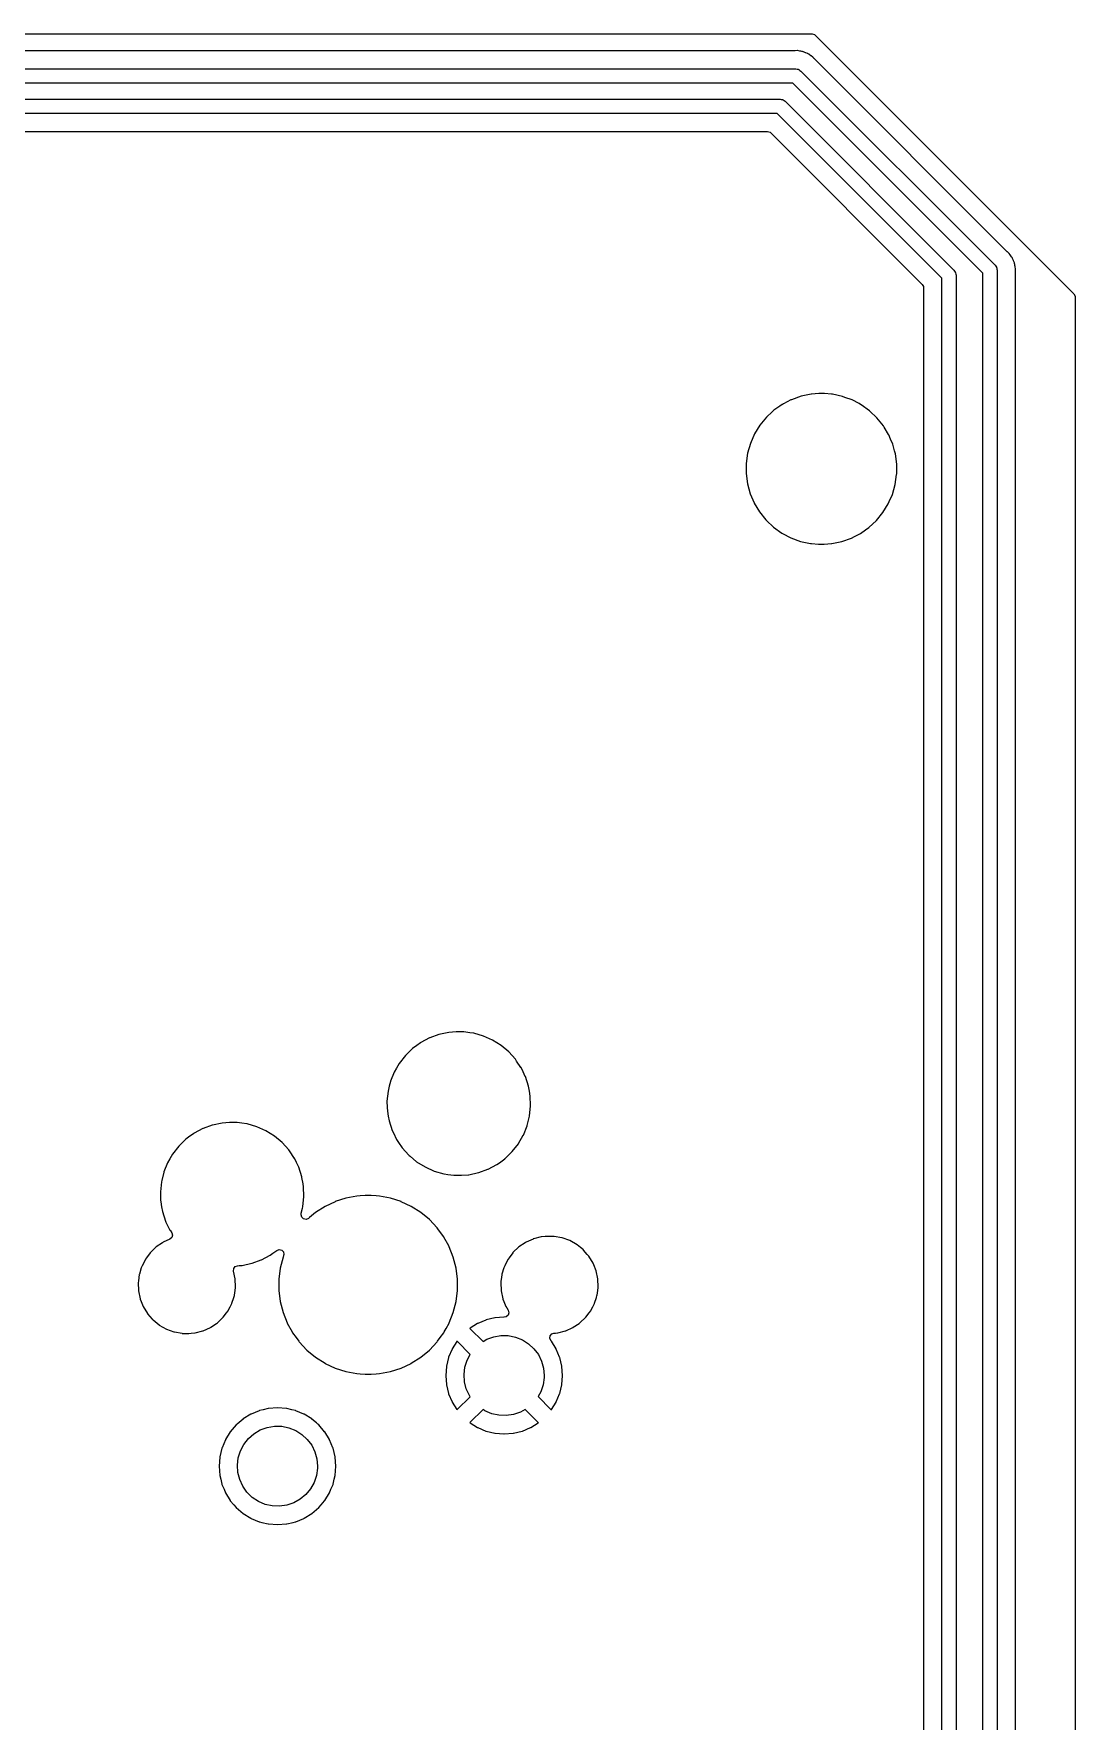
# Model space of a CAD drawing. Extents: x 3.12 to 9.98, y -5.38 to -1.32.
# Drawn here: x 8.831 to 9.98, y -3.281 to -1.42 of the extents above; entities that cross this region are included whole.
import ezdxf

# ---------------------------------------------------------------- set-up
doc = ezdxf.new("R2010")
doc.units = 0
doc.header["$MEASUREMENT"] = 0
doc.layers.add('BLACK', color=7, linetype='CONTINUOUS')

msp = doc.modelspace()

# ---------------------------------------------------------------- linework, layer by layer
at = {"layer": 'BLACK', "linetype": 'CONTINUOUS'}
for p, q in [((6.30264, -1.42002), (9.68965, -1.42002)), ((9.68965, -1.42002), (9.69233, -1.42081)), ((9.69233, -1.42081), (9.69316, -1.42147)), ((9.69316, -1.42147), (9.97853, -1.70684)), ((9.67081, -1.4388), (6.2096, -1.4388)), ((9.6711, -1.43879), (9.67081, -1.4388)), ((9.67325, -1.43867), (9.6711, -1.43879)), ((9.67355, -1.43865), (9.67325, -1.43867)), ((9.67325, -1.43867), (9.67325, -1.43867)), ((9.67602, -1.43911), (9.67355, -1.43865)), ((9.67628, -1.43915), (9.67602, -1.43911)), ((9.67731, -1.43929), (9.67628, -1.43915)), ((9.67847, -1.43944), (9.67731, -1.43929)), ((9.67877, -1.43948), (9.67847, -1.43944)), ((9.67847, -1.43944), (9.67847, -1.43944)), ((9.67905, -1.43959), (9.67877, -1.43948)), ((9.67915, -1.43961), (9.67905, -1.43959)), ((9.67979, -1.4398), (9.67915, -1.43961)), ((9.67989, -1.43983), (9.67979, -1.4398)), ((9.68018, -1.43988), (9.67989, -1.43983)), ((9.68248, -1.44092), (9.68018, -1.43988)), ((9.68272, -1.44102), (9.68248, -1.44092)), ((9.68478, -1.44182), (9.68272, -1.44102)), ((9.68506, -1.44193), (9.68478, -1.44182)), ((9.68478, -1.44182), (9.68478, -1.44182)), ((9.6853, -1.4421), (9.68506, -1.44193)), ((9.6854, -1.44215), (9.6853, -1.4421)), ((9.68598, -1.44248), (9.6854, -1.44215)), ((9.68607, -1.44254), (9.68598, -1.44248)), ((9.68634, -1.44266), (9.68607, -1.44254)), ((9.68657, -1.44285), (9.68634, -1.44266)), ((9.68832, -1.44421), (9.68657, -1.44285)), ((9.68852, -1.44437), (9.68832, -1.44421)), ((9.69058, -1.44581), (9.68852, -1.44437)), ((9.69201, -1.44745), (9.69058, -1.44581)), ((9.69208, -1.44753), (9.69201, -1.44745)), ((9.69231, -1.44778), (9.69208, -1.44753)), ((9.90503, -1.6605), (9.69231, -1.44778)), ((6.04961, -1.45882), (9.6718, -1.45882)), ((9.6718, -1.45882), (9.67308, -1.45912)), ((9.67308, -1.45912), (9.67438, -1.45926)), ((9.67438, -1.45926), (9.67477, -1.45951)), ((9.67477, -1.45951), (9.67521, -1.45961)), ((9.67521, -1.45961), (9.67624, -1.46043)), ((9.67624, -1.46043), (9.67735, -1.46113)), ((9.67735, -1.46113), (9.89157, -1.67535)), ((9.66852, -1.47457), (6.05287, -1.47457)), ((9.87812, -1.68417), (9.66852, -1.47457)), ((6.07536, -1.49213), (9.65431, -1.49213)), ((9.65431, -1.49213), (9.65559, -1.49242)), ((9.65559, -1.49242), (9.65689, -1.49257)), ((9.65689, -1.49257), (9.65728, -1.49281)), ((9.65728, -1.49281), (9.65772, -1.49291)), ((9.65772, -1.49291), (9.65875, -1.49373)), ((9.65875, -1.49373), (9.65986, -1.49443)), ((9.65986, -1.49443), (9.84618, -1.68076)), ((9.65103, -1.50787), (6.07862, -1.50787)), ((9.83273, -1.68958), (9.65103, -1.50787)), ((6.21441, -1.52789), (9.64068, -1.52789)), ((9.64068, -1.52789), (9.64337, -1.52868)), ((9.64337, -1.52868), (9.64419, -1.52935)), ((9.64419, -1.52935), (9.81126, -1.69642)), ((9.90524, -1.66069), (9.90503, -1.6605)), ((9.90707, -1.66232), (9.90524, -1.66069)), ((9.90823, -1.66402), (9.90707, -1.66232)), ((9.90849, -1.6644), (9.90823, -1.66402)), ((9.90865, -1.66461), (9.90849, -1.6644)), ((9.90999, -1.66636), (9.90865, -1.66461)), ((9.91018, -1.6666), (9.90999, -1.66636)), ((9.90999, -1.66636), (9.90999, -1.66636)), ((9.9103, -1.66688), (9.91018, -1.6666)), ((9.91035, -1.66697), (9.9103, -1.66688)), ((9.91067, -1.66755), (9.91035, -1.66697)), ((9.91072, -1.66764), (9.91067, -1.66755)), ((9.91089, -1.66789), (9.91072, -1.66764)), ((9.91175, -1.67015), (9.91089, -1.66789)), ((9.91178, -1.67024), (9.91175, -1.67015)), ((9.91188, -1.67048), (9.91178, -1.67024)), ((9.91289, -1.67278), (9.91188, -1.67048)), ((9.91294, -1.67308), (9.91289, -1.67278)), ((9.91297, -1.67318), (9.91294, -1.67308)), ((9.91315, -1.67382), (9.91297, -1.67318)), ((9.91317, -1.67392), (9.91315, -1.67382)), ((9.91328, -1.6742), (9.91317, -1.67392)), ((9.91347, -1.67581), (9.91328, -1.6742)), ((9.83273, -3.88715), (9.83273, -1.68958)), ((9.84618, -1.68076), (9.84688, -1.68187)), ((9.84688, -1.68187), (9.8477, -1.6829)), ((9.8477, -1.6829), (9.8478, -1.68334)), ((9.8478, -1.68334), (9.84804, -1.68372)), ((9.84804, -1.68372), (9.84819, -1.68503)), ((9.84819, -1.68503), (9.84848, -1.68631)), ((9.84848, -1.68631), (9.84848, -3.89043)), ((9.87812, -4.11075), (9.87812, -1.68417)), ((9.89157, -1.67535), (9.89227, -1.67646)), ((9.89227, -1.67646), (9.89309, -1.67749)), ((9.89309, -1.67749), (9.89319, -1.67793)), ((9.89319, -1.67793), (9.89343, -1.67832)), ((9.89343, -1.67832), (9.89357, -1.67962)), ((9.89357, -1.67962), (9.89387, -1.68091)), ((9.89387, -1.68091), (9.89387, -4.11402)), ((9.91358, -1.6767), (9.91347, -1.67581)), ((9.91362, -1.67696), (9.91358, -1.6767)), ((9.91405, -1.67944), (9.91362, -1.67696)), ((9.91389, -1.68204), (9.9139, -1.68171)), ((9.91389, -4.11304), (9.91389, -1.68204)), ((9.9139, -1.68171), (9.91403, -1.67973)), ((9.91403, -1.67973), (9.91405, -1.67944)), ((9.91403, -1.67973), (9.91403, -1.67973)), ((9.81126, -1.69642), (9.8126, -1.69887)), ((9.8126, -1.69887), (9.81271, -1.69992)), ((9.81271, -1.69992), (9.81271, -3.87681)), ((9.97853, -1.70684), (9.97987, -1.70929)), ((9.97987, -1.70929), (9.97998, -1.71035)), ((9.97998, -1.71035), (9.97998, -5.08965)), ((9.66639, -1.82393), (9.65814, -1.82818)), ((9.66695, -1.82364), (9.66639, -1.82393)), ((9.67762, -1.81986), (9.66695, -1.82364)), ((9.68495, -1.81834), (9.67762, -1.81986)), ((9.68854, -1.8176), (9.68495, -1.81834)), ((9.68871, -1.81756), (9.68854, -1.8176)), ((9.68854, -1.8176), (9.68854, -1.8176)), ((9.68888, -1.81755), (9.68871, -1.81756)), ((9.69707, -1.81699), (9.68888, -1.81755)), ((9.68888, -1.81755), (9.68888, -1.81755)), ((9.69715, -1.81699), (9.69707, -1.81699)), ((9.69707, -1.81699), (9.69707, -1.81699)), ((9.70328, -1.81699), (9.69715, -1.81699)), ((9.70337, -1.817), (9.70328, -1.81699)), ((9.71093, -1.81759), (9.70337, -1.817)), ((9.70337, -1.817), (9.70337, -1.817)), ((9.71215, -1.81769), (9.71093, -1.81759)), ((9.72321, -1.8201), (9.71215, -1.81769)), ((9.72337, -1.82016), (9.72321, -1.8201)), ((9.72589, -1.82108), (9.72337, -1.82016)), ((9.72337, -1.82016), (9.72337, -1.82016)), ((9.73384, -1.82399), (9.72589, -1.82108)), ((9.74148, -1.82803), (9.73384, -1.82399)), ((9.64029, -1.84217), (9.63935, -1.84304)), ((9.64486, -1.83792), (9.64029, -1.84217)), ((9.64764, -1.83534), (9.64486, -1.83792)), ((9.6541, -1.83079), (9.64764, -1.83534)), ((9.65676, -1.82893), (9.6541, -1.83079)), ((9.6569, -1.82883), (9.65676, -1.82893)), ((9.65676, -1.82893), (9.65676, -1.82893)), ((9.65814, -1.82818), (9.6569, -1.82883)), ((9.74299, -1.82883), (9.74148, -1.82803)), ((9.74385, -1.82928), (9.74299, -1.82883)), ((9.75304, -1.83589), (9.74385, -1.82928)), ((9.75316, -1.836), (9.75304, -1.83589)), ((9.75357, -1.83639), (9.75316, -1.836)), ((9.75316, -1.836), (9.75316, -1.836)), ((9.76125, -1.84368), (9.75357, -1.83639)), ((9.63218, -1.8518), (9.62626, -1.86145)), ((9.63935, -1.84304), (9.63218, -1.8518)), ((9.76832, -1.85251), (9.76125, -1.84368)), ((9.76841, -1.85266), (9.76832, -1.85251)), ((9.76924, -1.85405), (9.76841, -1.85266)), ((9.76841, -1.85266), (9.76841, -1.85266)), ((9.77414, -1.86223), (9.76924, -1.85405)), ((9.62171, -1.87182), (9.61861, -1.8827)), ((9.62626, -1.86145), (9.62171, -1.87182)), ((9.7742, -1.86238), (9.77414, -1.86223)), ((9.77626, -1.86721), (9.7742, -1.86238)), ((9.7742, -1.86238), (9.7742, -1.86238)), ((9.77858, -1.87264), (9.77626, -1.86721)), ((9.78058, -1.87994), (9.77858, -1.87264)), ((9.61702, -1.89408), (9.61696, -1.90506)), ((9.61861, -1.8827), (9.61702, -1.89391)), ((9.61702, -1.89391), (9.61702, -1.89407)), ((9.61702, -1.89407), (9.61702, -1.89408)), ((9.78126, -1.88245), (9.78058, -1.87994)), ((9.78156, -1.88355), (9.78126, -1.88245)), ((9.78304, -1.89478), (9.78156, -1.88355)), ((9.78299, -1.90539), (9.78304, -1.89494)), ((9.78304, -1.89494), (9.78304, -1.89478)), ((9.78304, -1.89494), (9.78304, -1.89494)), ((9.61696, -1.90506), (9.61696, -1.90522)), ((9.61696, -1.90522), (9.61844, -1.91645)), ((9.61844, -1.91645), (9.62142, -1.92736)), ((9.78139, -1.9173), (9.78298, -1.90609)), ((9.78298, -1.90609), (9.78299, -1.90539)), ((9.62142, -1.92736), (9.62149, -1.92752)), ((9.62149, -1.92752), (9.62576, -1.93753)), ((9.77481, -1.9361), (9.77822, -1.92834)), ((9.77822, -1.92834), (9.77829, -1.92818)), ((9.77829, -1.92818), (9.78139, -1.9173)), ((9.62576, -1.93753), (9.62586, -1.93777)), ((9.62586, -1.93777), (9.63168, -1.94749)), ((9.63168, -1.94749), (9.63875, -1.95632)), ((9.76065, -1.95696), (9.76782, -1.9482)), ((9.76782, -1.9482), (9.77374, -1.93855)), ((9.77374, -1.93855), (9.77481, -1.9361)), ((9.63875, -1.95632), (9.64023, -1.95772)), ((9.64023, -1.95772), (9.64639, -1.96356)), ((9.64639, -1.96356), (9.64696, -1.96411)), ((9.64696, -1.96411), (9.65615, -1.97072)), ((9.65615, -1.97072), (9.6563, -1.9708)), ((9.6563, -1.9708), (9.6563, -1.9708)), ((9.6563, -1.9708), (9.65716, -1.97125)), ((9.65716, -1.97125), (9.66616, -1.97601)), ((9.73651, -1.97457), (9.74295, -1.97125)), ((9.74295, -1.97125), (9.7431, -1.97117)), ((9.74295, -1.97125), (9.74295, -1.97125)), ((9.7431, -1.97117), (9.74324, -1.97107)), ((9.74324, -1.97107), (9.74865, -1.96727)), ((9.74324, -1.97107), (9.74324, -1.97107)), ((9.74865, -1.96727), (9.75236, -1.96466)), ((9.75236, -1.96466), (9.76065, -1.95696)), ((9.66616, -1.97601), (9.67679, -1.9799)), ((9.67679, -1.9799), (9.68785, -1.98231)), ((9.68785, -1.98231), (9.68897, -1.9824)), ((9.68897, -1.9824), (9.69663, -1.983)), ((9.69663, -1.983), (9.69663, -1.983)), ((9.69663, -1.983), (9.69672, -1.98301)), ((9.69672, -1.98301), (9.70285, -1.98301)), ((9.70285, -1.98301), (9.70293, -1.98301)), ((9.70293, -1.98301), (9.71112, -1.98245)), ((9.70293, -1.98301), (9.70293, -1.98301)), ((9.71112, -1.98245), (9.71129, -1.98244)), ((9.71112, -1.98245), (9.71112, -1.98245)), ((9.71129, -1.98244), (9.71146, -1.9824)), ((9.71146, -1.9824), (9.71683, -1.98129)), ((9.71146, -1.9824), (9.71146, -1.9824)), ((9.71683, -1.98129), (9.72238, -1.98014)), ((9.72238, -1.98014), (9.73305, -1.97636)), ((9.73305, -1.97636), (9.73651, -1.97457)), ((9.26776, -2.52759), (9.25799, -2.53278)), ((9.26792, -2.52753), (9.26776, -2.52759)), ((9.27799, -2.52386), (9.26792, -2.52753)), ((9.26792, -2.52753), (9.26792, -2.52753)), ((9.27815, -2.5238), (9.27799, -2.52386)), ((9.27799, -2.52386), (9.27799, -2.52386)), ((9.28897, -2.5215), (9.27815, -2.5238)), ((9.28914, -2.52149), (9.28897, -2.5215)), ((9.29715, -2.52093), (9.28914, -2.52149)), ((9.28914, -2.52149), (9.28914, -2.52149)), ((9.29724, -2.52093), (9.29715, -2.52093)), ((9.29715, -2.52093), (9.29715, -2.52093)), ((9.30553, -2.52093), (9.29724, -2.52093)), ((9.31226, -2.52187), (9.30553, -2.52093)), ((9.31631, -2.52244), (9.31226, -2.52187)), ((9.31648, -2.52246), (9.31631, -2.52244)), ((9.31631, -2.52244), (9.31631, -2.52244)), ((9.32711, -2.52551), (9.31648, -2.52246)), ((9.33721, -2.53001), (9.32711, -2.52551)), ((9.34659, -2.53587), (9.33721, -2.53001)), ((9.24109, -2.54696), (9.23428, -2.55567)), ((9.24543, -2.54277), (9.24109, -2.54696)), ((9.24892, -2.5394), (9.24543, -2.54277)), ((9.24905, -2.53928), (9.24892, -2.5394)), ((9.24892, -2.5394), (9.24892, -2.5394)), ((9.25374, -2.53587), (9.24905, -2.53928)), ((9.25785, -2.53288), (9.25374, -2.53587)), ((9.25799, -2.53278), (9.25785, -2.53288)), ((9.25785, -2.53288), (9.25785, -2.53288)), ((9.35506, -2.54298), (9.34659, -2.53587)), ((9.36246, -2.5512), (9.35506, -2.54298)), ((9.22875, -2.56525), (9.22461, -2.5755)), ((9.23131, -2.56082), (9.22875, -2.56525)), ((9.2342, -2.55582), (9.23131, -2.56082)), ((9.23428, -2.55567), (9.2342, -2.55582)), ((9.2342, -2.55582), (9.2342, -2.55582)), ((9.36379, -2.55316), (9.36246, -2.5512)), ((9.36855, -2.56022), (9.36379, -2.55316)), ((9.36865, -2.56037), (9.36855, -2.56022)), ((9.36855, -2.56022), (9.36855, -2.56022)), ((9.37096, -2.5651), (9.36865, -2.56037)), ((9.37338, -2.57006), (9.37096, -2.5651)), ((9.22194, -2.58624), (9.22078, -2.59723)), ((9.22324, -2.58099), (9.22194, -2.58624)), ((9.22457, -2.57567), (9.22324, -2.58099)), ((9.22461, -2.5755), (9.22457, -2.57567)), ((9.22457, -2.57567), (9.22457, -2.57567)), ((9.3735, -2.57031), (9.37338, -2.57006)), ((9.37691, -2.58082), (9.3735, -2.57031)), ((9.37724, -2.58266), (9.37691, -2.58082)), ((9.3779, -2.58641), (9.37724, -2.58266)), ((9.37883, -2.59171), (9.3779, -2.58641)), ((9.22078, -2.59723), (9.22079, -2.59741)), ((9.22079, -2.59741), (9.22103, -2.60444)), ((9.22079, -2.59741), (9.22079, -2.59741)), ((9.22103, -2.60444), (9.22117, -2.60829)), ((9.3781, -2.61343), (9.3792, -2.60294)), ((9.37884, -2.59189), (9.37883, -2.59171)), ((9.3792, -2.60206), (9.37884, -2.59189)), ((9.37884, -2.59189), (9.37884, -2.59189)), ((9.37922, -2.60277), (9.3792, -2.60206)), ((9.3792, -2.60294), (9.37922, -2.60277)), ((9.3792, -2.60294), (9.3792, -2.60294)), ((9.02799, -2.62386), (9.01792, -2.62753)), ((9.02815, -2.6238), (9.02799, -2.62386)), ((9.02799, -2.62386), (9.02799, -2.62386)), ((9.03897, -2.6215), (9.02815, -2.6238)), ((9.03914, -2.62149), (9.03897, -2.6215)), ((9.04715, -2.62093), (9.03914, -2.62149)), ((9.03914, -2.62149), (9.03914, -2.62149)), ((9.04724, -2.62093), (9.04715, -2.62093)), ((9.04715, -2.62093), (9.04715, -2.62093)), ((9.05553, -2.62093), (9.04724, -2.62093)), ((9.06073, -2.62166), (9.05553, -2.62093)), ((9.06631, -2.62244), (9.06073, -2.62166)), ((9.06648, -2.62246), (9.06631, -2.62244)), ((9.06631, -2.62244), (9.06631, -2.62244)), ((9.07711, -2.62551), (9.06648, -2.62246)), ((9.22117, -2.60829), (9.2212, -2.60846)), ((9.2212, -2.60846), (9.2212, -2.60846)), ((9.2212, -2.60846), (9.22213, -2.61376)), ((9.22213, -2.61376), (9.22309, -2.61918)), ((9.22309, -2.61918), (9.2265, -2.62969)), ((9.37539, -2.6245), (9.37543, -2.62433)), ((9.37543, -2.62433), (9.37802, -2.61393)), ((9.37802, -2.61393), (9.37806, -2.61376)), ((9.37802, -2.61393), (9.37802, -2.61393)), ((9.37806, -2.61376), (9.3781, -2.61343)), ((8.99853, -2.63978), (8.99109, -2.64696)), ((8.99892, -2.6394), (8.99853, -2.63978)), ((8.99905, -2.63928), (8.99892, -2.6394)), ((8.99892, -2.6394), (8.99892, -2.6394)), ((9.0019, -2.6372), (8.99905, -2.63928)), ((9.00785, -2.63288), (9.0019, -2.6372)), ((9.00799, -2.63278), (9.00785, -2.63288)), ((9.00785, -2.63288), (9.00785, -2.63288)), ((9.01776, -2.62759), (9.00799, -2.63278)), ((9.01792, -2.62753), (9.01776, -2.62759)), ((9.01792, -2.62753), (9.01792, -2.62753)), ((9.08721, -2.63001), (9.07711, -2.62551)), ((9.09659, -2.63587), (9.08721, -2.63001)), ((9.10506, -2.64298), (9.09659, -2.63587)), ((9.11246, -2.6512), (9.10506, -2.64298)), ((9.2265, -2.62969), (9.22658, -2.62985)), ((9.22658, -2.62985), (9.22658, -2.62985)), ((9.22658, -2.62985), (9.22778, -2.63231)), ((9.22778, -2.63231), (9.23135, -2.63963)), ((9.23135, -2.63963), (9.23145, -2.63978)), ((9.23145, -2.63978), (9.23145, -2.63978)), ((9.23145, -2.63978), (9.23353, -2.64287)), ((9.23353, -2.64287), (9.23754, -2.6488)), ((9.3658, -2.64418), (9.37116, -2.6349)), ((9.37116, -2.6349), (9.37125, -2.63475)), ((9.37125, -2.63475), (9.37539, -2.6245)), ((8.98131, -2.66082), (8.97875, -2.66525)), ((8.9842, -2.65582), (8.98131, -2.66082)), ((8.98428, -2.65567), (8.9842, -2.65582)), ((8.9842, -2.65582), (8.9842, -2.65582)), ((8.99109, -2.64696), (8.98428, -2.65567)), ((9.11539, -2.65554), (9.11246, -2.6512)), ((9.11855, -2.66022), (9.11539, -2.65554)), ((9.11865, -2.66037), (9.11855, -2.66022)), ((9.11855, -2.66022), (9.11855, -2.66022)), ((9.12096, -2.6651), (9.11865, -2.66037)), ((9.23754, -2.6488), (9.24494, -2.65702)), ((9.24494, -2.65702), (9.24507, -2.65713)), ((9.24507, -2.65713), (9.24507, -2.65713)), ((9.24507, -2.65713), (9.24624, -2.65811)), ((9.24624, -2.65811), (9.25341, -2.66413)), ((9.34472, -2.66525), (9.35081, -2.66082)), ((9.35081, -2.66082), (9.35095, -2.66072)), ((9.35081, -2.66082), (9.35081, -2.66082)), ((9.35095, -2.66072), (9.35116, -2.66052)), ((9.35116, -2.66052), (9.35623, -2.65563)), ((9.35623, -2.65563), (9.35891, -2.65304)), ((9.35891, -2.65304), (9.36572, -2.64433)), ((9.36572, -2.64433), (9.3658, -2.64418)), ((9.3658, -2.64418), (9.3658, -2.64418)), ((8.97457, -2.67567), (8.9723, -2.68477)), ((8.97461, -2.6755), (8.97457, -2.67567)), ((8.97457, -2.67567), (8.97457, -2.67567)), ((8.97875, -2.66525), (8.97461, -2.6755)), ((9.12338, -2.67006), (9.12096, -2.6651)), ((9.1235, -2.67031), (9.12338, -2.67006)), ((9.12691, -2.68082), (9.1235, -2.67031)), ((9.25341, -2.66413), (9.26279, -2.66999)), ((9.26279, -2.66999), (9.27289, -2.67449)), ((9.27289, -2.67449), (9.28352, -2.67754)), ((9.28352, -2.67754), (9.28369, -2.67756)), ((9.28369, -2.67756), (9.28369, -2.67756)), ((9.28369, -2.67756), (9.28774, -2.67813)), ((9.28774, -2.67813), (9.29447, -2.67907)), ((9.29447, -2.67907), (9.30276, -2.67907)), ((9.30276, -2.67907), (9.30285, -2.67907)), ((9.30285, -2.67907), (9.31086, -2.67851)), ((9.30285, -2.67907), (9.30285, -2.67907)), ((9.31086, -2.67851), (9.31103, -2.6785)), ((9.31086, -2.67851), (9.31086, -2.67851)), ((9.31103, -2.6785), (9.32185, -2.6762)), ((9.32185, -2.6762), (9.32201, -2.67614)), ((9.32201, -2.67614), (9.33208, -2.67247)), ((9.32201, -2.67614), (9.32201, -2.67614)), ((9.33208, -2.67247), (9.33224, -2.67241)), ((9.33208, -2.67247), (9.33208, -2.67247)), ((9.33224, -2.67241), (9.34201, -2.66722)), ((9.34201, -2.66722), (9.34472, -2.66525)), ((8.97114, -2.6938), (8.97078, -2.69723)), ((8.97078, -2.69723), (8.97079, -2.69741)), ((8.97079, -2.69741), (8.97079, -2.69741)), ((8.97079, -2.69741), (8.97111, -2.70655)), ((8.97192, -2.68641), (8.97114, -2.6938)), ((8.97194, -2.68624), (8.97192, -2.68641)), ((8.97192, -2.68641), (8.97192, -2.68641)), ((8.9723, -2.68477), (8.97194, -2.68624)), ((9.12703, -2.6815), (9.12691, -2.68082)), ((9.12826, -2.68847), (9.12703, -2.6815)), ((9.12883, -2.69171), (9.12826, -2.68847)), ((9.12884, -2.69189), (9.12883, -2.69171)), ((9.12921, -2.70253), (9.12884, -2.69189)), ((9.12884, -2.69189), (9.12884, -2.69189)), ((8.97111, -2.70655), (8.97117, -2.70829)), ((8.97117, -2.70829), (8.9712, -2.70846)), ((8.9712, -2.70846), (8.9712, -2.70846)), ((8.9712, -2.70846), (8.97213, -2.71376)), ((8.97213, -2.71376), (8.97309, -2.71918)), ((9.12627, -2.72095), (9.12765, -2.71544)), ((9.12765, -2.71544), (9.12802, -2.71393)), ((9.12802, -2.71393), (9.12806, -2.71376)), ((9.12802, -2.71393), (9.12802, -2.71393)), ((9.12806, -2.71376), (9.1281, -2.71343)), ((9.1281, -2.71343), (9.1292, -2.70294)), ((9.1292, -2.70294), (9.12922, -2.70277)), ((9.1292, -2.70294), (9.1292, -2.70294)), ((9.12922, -2.70277), (9.12921, -2.70253)), ((9.15244, -2.7135), (9.14198, -2.72014)), ((9.15258, -2.71343), (9.15244, -2.7135)), ((9.15259, -2.71343), (9.15258, -2.71343)), ((9.16352, -2.70828), (9.15259, -2.71343)), ((9.16366, -2.70822), (9.16352, -2.70828)), ((9.16352, -2.70828), (9.16352, -2.70828)), ((9.17545, -2.70439), (9.16366, -2.70822)), ((9.18763, -2.70206), (9.17545, -2.70439)), ((9.19131, -2.70183), (9.18763, -2.70206)), ((9.19683, -2.70149), (9.19131, -2.70183)), ((9.1969, -2.70148), (9.19683, -2.70149)), ((9.19683, -2.70149), (9.19683, -2.70149)), ((9.2031, -2.70148), (9.1969, -2.70148)), ((9.20317, -2.70149), (9.2031, -2.70148)), ((9.20869, -2.70183), (9.20317, -2.70149)), ((9.20317, -2.70149), (9.20317, -2.70149)), ((9.21237, -2.70206), (9.20869, -2.70183)), ((9.22455, -2.70439), (9.21237, -2.70206)), ((9.23634, -2.70822), (9.22455, -2.70439)), ((9.23648, -2.70828), (9.23634, -2.70822)), ((9.24741, -2.71343), (9.23648, -2.70828)), ((9.23648, -2.70828), (9.23648, -2.70828)), ((9.24742, -2.71343), (9.24741, -2.71343)), ((9.24756, -2.7135), (9.24742, -2.71343)), ((9.25802, -2.72014), (9.24756, -2.7135)), ((8.97309, -2.71918), (8.9765, -2.72969)), ((8.9765, -2.72969), (8.97658, -2.72985)), ((8.97658, -2.72985), (8.97658, -2.72985)), ((8.97658, -2.72985), (8.97701, -2.73073)), ((8.97701, -2.73073), (8.98135, -2.73963)), ((9.12595, -2.72274), (9.1261, -2.72166)), ((9.12668, -2.72544), (9.12595, -2.72274)), ((9.1261, -2.72166), (9.12627, -2.72095)), ((9.12875, -2.72732), (9.12668, -2.72544)), ((9.1315, -2.72778), (9.12875, -2.72732)), ((9.13407, -2.72668), (9.1315, -2.72778)), ((9.1354, -2.72558), (9.13407, -2.72668)), ((9.14198, -2.72014), (9.1354, -2.72558)), ((9.26757, -2.72804), (9.25802, -2.72014)), ((9.27606, -2.73708), (9.26757, -2.72804)), ((8.9732, -2.75352), (8.96634, -2.75814)), ((8.9737, -2.75318), (8.9732, -2.75352)), ((8.97388, -2.75307), (8.9737, -2.75318)), ((8.9737, -2.75318), (8.9737, -2.75318)), ((8.98119, -2.74977), (8.97388, -2.75307)), ((8.98339, -2.74784), (8.98119, -2.74977)), ((8.98135, -2.73963), (8.98145, -2.73978)), ((8.98145, -2.73978), (8.98145, -2.73978)), ((8.98145, -2.73978), (8.98327, -2.74247)), ((8.98327, -2.74247), (8.98411, -2.74514)), ((8.98411, -2.74514), (8.98339, -2.74784)), ((9.27615, -2.7372), (9.27606, -2.73708)), ((9.27775, -2.7394), (9.27615, -2.7372)), ((9.27615, -2.7372), (9.27615, -2.7372)), ((9.28335, -2.74711), (9.27775, -2.7394)), ((9.28342, -2.74724), (9.28335, -2.74711)), ((9.28886, -2.75713), (9.28342, -2.74724)), ((9.28342, -2.74724), (9.28342, -2.74724)), ((9.3732, -2.75352), (9.36634, -2.75814)), ((9.3737, -2.75318), (9.3732, -2.75352)), ((9.37388, -2.75307), (9.3737, -2.75318)), ((9.3737, -2.75318), (9.3737, -2.75318)), ((9.37424, -2.7529), (9.37388, -2.75307)), ((9.38197, -2.74942), (9.37424, -2.7529)), ((9.38216, -2.74934), (9.38197, -2.74942)), ((9.38197, -2.74942), (9.38197, -2.74942)), ((9.38236, -2.74928), (9.38216, -2.74934)), ((9.39075, -2.74711), (9.38236, -2.74928)), ((9.38236, -2.74928), (9.38236, -2.74928)), ((9.39095, -2.74705), (9.39075, -2.74711)), ((9.39075, -2.74711), (9.39075, -2.74711)), ((9.39116, -2.74704), (9.39095, -2.74705)), ((9.39508, -2.7467), (9.39116, -2.74704)), ((9.39116, -2.74704), (9.39116, -2.74704)), ((9.39772, -2.74648), (9.39508, -2.7467)), ((9.4041, -2.74648), (9.39772, -2.74648)), ((9.40416, -2.74648), (9.4041, -2.74648)), ((9.40436, -2.74649), (9.40416, -2.74648)), ((9.40416, -2.74648), (9.40416, -2.74648)), ((9.40505, -2.74653), (9.40436, -2.74649)), ((9.40522, -2.74655), (9.40505, -2.74653)), ((9.41379, -2.7481), (9.40522, -2.74655)), ((9.40522, -2.74655), (9.40522, -2.74655)), ((9.41399, -2.74814), (9.41379, -2.7481)), ((9.41379, -2.7481), (9.41379, -2.7481)), ((9.41419, -2.74821), (9.41399, -2.74814)), ((9.42233, -2.75117), (9.41419, -2.74821)), ((9.41419, -2.74821), (9.41419, -2.74821)), ((9.42253, -2.75124), (9.42233, -2.75117)), ((9.42233, -2.75117), (9.42233, -2.75117)), ((9.43042, -2.75573), (9.42253, -2.75124)), ((8.95425, -2.77188), (8.95063, -2.77901)), ((8.95435, -2.7717), (8.95425, -2.77188)), ((8.95538, -2.77031), (8.95435, -2.7717)), ((8.95965, -2.76458), (8.95538, -2.77031)), ((8.95977, -2.76441), (8.95965, -2.76458)), ((8.96634, -2.75814), (8.95977, -2.76441)), ((9.07201, -2.77614), (9.08208, -2.77247)), ((9.08208, -2.77247), (9.08224, -2.77241)), ((9.08208, -2.77247), (9.08208, -2.77247)), ((9.08224, -2.77241), (9.09201, -2.76722)), ((9.09201, -2.76722), (9.09493, -2.7651)), ((9.09493, -2.7651), (9.0981, -2.7628)), ((9.0981, -2.7628), (9.09926, -2.76195)), ((9.09926, -2.76195), (9.1019, -2.76101)), ((9.1019, -2.76101), (9.10462, -2.76164)), ((9.10612, -2.7695), (9.10303, -2.7815)), ((9.10462, -2.76164), (9.10657, -2.76365)), ((9.10679, -2.76779), (9.10612, -2.7695)), ((9.10657, -2.76365), (9.10712, -2.76639)), ((9.10712, -2.76639), (9.10679, -2.76779)), ((9.28932, -2.75797), (9.28886, -2.75713)), ((9.29388, -2.7695), (9.28932, -2.75797)), ((9.29697, -2.7815), (9.29388, -2.7695)), ((9.35425, -2.77188), (9.35063, -2.77901)), ((9.35435, -2.7717), (9.35425, -2.77188)), ((9.35538, -2.77031), (9.35435, -2.7717)), ((9.35965, -2.76458), (9.35538, -2.77031)), ((9.35977, -2.76441), (9.35965, -2.76458)), ((9.36634, -2.75814), (9.35977, -2.76441)), ((9.43059, -2.75587), (9.43042, -2.75573)), ((9.4343, -2.75891), (9.43059, -2.75587)), ((9.43059, -2.75587), (9.43059, -2.75587)), ((9.43745, -2.76149), (9.4343, -2.75891)), ((9.43758, -2.76165), (9.43745, -2.76149)), ((9.44169, -2.76639), (9.43758, -2.76165)), ((9.43758, -2.76165), (9.43758, -2.76165)), ((9.4434, -2.76835), (9.44169, -2.76639)), ((9.44811, -2.77612), (9.4434, -2.76835)), ((8.94711, -2.79171), (8.94653, -2.7961)), ((8.94754, -2.78847), (8.94711, -2.79171)), ((8.9476, -2.78827), (8.94754, -2.78847)), ((8.94975, -2.78135), (8.9476, -2.78826)), ((8.9476, -2.78826), (8.9476, -2.78827)), ((8.95023, -2.77979), (8.94975, -2.78135)), ((8.95063, -2.77901), (8.95023, -2.77979)), ((9.0515, -2.78481), (9.05172, -2.78203)), ((9.05331, -2.79345), (9.0515, -2.78481)), ((9.05172, -2.78203), (9.05341, -2.7798)), ((9.05341, -2.7798), (9.05601, -2.77885)), ((9.05601, -2.77885), (9.05777, -2.77872)), ((9.05777, -2.77872), (9.06086, -2.77851)), ((9.06086, -2.77851), (9.06103, -2.7785)), ((9.06086, -2.77851), (9.06086, -2.77851)), ((9.06103, -2.7785), (9.07185, -2.7762)), ((9.07185, -2.7762), (9.07201, -2.77614)), ((9.07201, -2.77614), (9.07201, -2.77614)), ((9.10303, -2.7815), (9.10148, -2.7938)), ((9.29852, -2.7938), (9.29697, -2.7815)), ((9.34711, -2.79171), (9.34653, -2.7961)), ((9.34754, -2.78847), (9.34711, -2.79171)), ((9.3476, -2.78827), (9.34754, -2.78847)), ((9.34975, -2.78135), (9.3476, -2.78826)), ((9.3476, -2.78826), (9.3476, -2.78827)), ((9.35023, -2.77979), (9.34975, -2.78135)), ((9.35063, -2.77901), (9.35023, -2.77979)), ((9.44955, -2.77976), (9.44811, -2.77612)), ((9.45074, -2.78277), (9.44955, -2.77976)), ((9.45145, -2.78456), (9.45074, -2.78277)), ((9.45331, -2.79345), (9.45145, -2.78456)), ((8.94653, -2.7961), (8.94635, -2.79747)), ((8.94635, -2.79747), (8.94669, -2.80655)), ((8.94669, -2.80655), (8.94855, -2.81544)), ((9.05246, -2.81153), (9.05319, -2.80604)), ((9.05319, -2.80604), (9.05363, -2.80274)), ((9.05365, -2.80253), (9.05331, -2.79345)), ((9.05363, -2.80274), (9.05365, -2.80253)), ((9.05363, -2.80274), (9.05363, -2.80274)), ((9.10148, -2.7938), (9.10148, -2.8062)), ((9.10148, -2.8062), (9.10303, -2.8185)), ((9.29697, -2.8185), (9.29852, -2.8062)), ((9.29852, -2.8062), (9.29852, -2.7938)), ((9.34653, -2.7961), (9.34635, -2.79747)), ((9.34635, -2.79747), (9.34669, -2.80655)), ((9.34669, -2.80655), (9.34855, -2.81544)), ((9.45246, -2.81153), (9.45319, -2.80604)), ((9.45319, -2.80604), (9.45363, -2.80274)), ((9.45365, -2.80253), (9.45331, -2.79345)), ((9.45363, -2.80274), (9.45365, -2.80253)), ((9.45363, -2.80274), (9.45363, -2.80274)), ((8.94855, -2.81544), (8.94863, -2.81563)), ((8.94863, -2.81563), (8.94863, -2.81563)), ((8.94863, -2.81563), (8.94976, -2.8185)), ((8.94976, -2.8185), (8.95189, -2.82388)), ((8.95189, -2.82388), (8.9566, -2.83165)), ((9.04384, -2.83073), (9.04553, -2.82847)), ((9.04553, -2.82847), (9.04565, -2.8283)), ((9.04553, -2.82847), (9.04553, -2.82847)), ((9.04565, -2.8283), (9.04781, -2.82406)), ((9.04781, -2.82406), (9.04967, -2.8204)), ((9.04967, -2.8204), (9.04977, -2.82021)), ((9.04967, -2.8204), (9.04967, -2.8204)), ((9.04977, -2.82021), (9.05172, -2.81393)), ((9.05172, -2.81393), (9.0524, -2.81174)), ((9.0524, -2.81173), (9.05246, -2.81153)), ((9.0524, -2.81174), (9.0524, -2.81173)), ((9.10303, -2.8185), (9.10612, -2.8305)), ((9.29388, -2.8305), (9.29697, -2.8185)), ((9.34855, -2.81544), (9.34863, -2.81563)), ((9.34863, -2.81563), (9.34863, -2.81563)), ((9.34863, -2.81563), (9.34976, -2.8185)), ((9.34976, -2.8185), (9.35189, -2.82388)), ((9.35189, -2.82388), (9.35283, -2.82544)), ((9.35283, -2.82544), (9.35441, -2.82803)), ((9.35441, -2.82803), (9.35512, -2.83073)), ((9.44384, -2.83073), (9.44553, -2.82847)), ((9.44553, -2.82847), (9.44565, -2.8283)), ((9.44553, -2.82847), (9.44553, -2.82847)), ((9.44565, -2.8283), (9.44781, -2.82406)), ((9.44781, -2.82406), (9.44967, -2.8204)), ((9.44967, -2.8204), (9.44977, -2.82021)), ((9.44967, -2.8204), (9.44967, -2.8204)), ((9.44977, -2.82021), (9.45172, -2.81393)), ((9.45172, -2.81393), (9.4524, -2.81174)), ((9.4524, -2.81173), (9.45246, -2.81153)), ((9.4524, -2.81174), (9.4524, -2.81173)), ((8.9566, -2.83165), (8.95674, -2.83181)), ((8.95674, -2.83181), (8.96188, -2.83773)), ((8.96188, -2.83773), (8.96255, -2.83851)), ((8.96255, -2.83851), (8.96277, -2.83869)), ((8.96277, -2.83869), (8.96941, -2.84413)), ((8.96941, -2.84413), (8.96941, -2.84413)), ((8.96941, -2.84413), (8.96958, -2.84427)), ((8.96958, -2.84427), (8.97747, -2.84876)), ((9.01803, -2.85058), (9.02593, -2.84702)), ((9.02593, -2.84702), (9.02612, -2.84693)), ((9.02612, -2.84693), (9.0263, -2.84682)), ((9.0263, -2.84682), (9.03271, -2.8425)), ((9.0263, -2.84682), (9.0263, -2.84682)), ((9.03271, -2.8425), (9.03366, -2.84186)), ((9.03366, -2.84186), (9.04023, -2.83559)), ((9.04023, -2.83559), (9.04384, -2.83073)), ((9.10612, -2.8305), (9.11068, -2.84203)), ((9.11068, -2.84203), (9.11076, -2.84217)), ((9.11076, -2.84217), (9.11076, -2.84217)), ((9.11076, -2.84217), (9.11604, -2.85179)), ((9.28606, -2.84796), (9.28924, -2.84217)), ((9.28924, -2.84217), (9.28932, -2.84203)), ((9.28924, -2.84217), (9.28924, -2.84217)), ((9.28932, -2.84203), (9.29388, -2.8305)), ((9.31247, -2.84764), (9.31227, -2.84796)), ((9.32057, -2.84268), (9.31247, -2.84764)), ((9.32092, -2.8425), (9.32057, -2.84268)), ((9.3299, -2.83878), (9.32092, -2.8425)), ((9.33027, -2.83866), (9.3299, -2.83878)), ((9.33973, -2.83639), (9.33027, -2.83866)), ((9.34011, -2.83633), (9.33973, -2.83639)), ((9.34981, -2.83557), (9.34011, -2.83633)), ((9.35017, -2.83557), (9.34981, -2.83557)), ((9.35211, -2.83517), (9.35017, -2.83557)), ((9.35427, -2.83339), (9.35211, -2.83517)), ((9.35512, -2.83073), (9.35427, -2.83339)), ((9.41803, -2.85058), (9.42593, -2.84702)), ((9.42593, -2.84702), (9.42612, -2.84693)), ((9.42612, -2.84693), (9.4263, -2.84682)), ((9.4263, -2.84682), (9.43271, -2.8425)), ((9.4263, -2.84682), (9.4263, -2.84682)), ((9.43271, -2.8425), (9.43366, -2.84186)), ((9.43366, -2.84186), (9.44023, -2.83559)), ((9.44023, -2.83559), (9.44384, -2.83073)), ((8.97747, -2.84876), (8.97767, -2.84883)), ((8.97767, -2.84883), (8.97767, -2.84883)), ((8.97767, -2.84883), (8.98581, -2.85179)), ((8.98581, -2.85179), (8.98581, -2.85179)), ((8.98581, -2.85179), (8.98601, -2.85186)), ((8.98601, -2.85186), (8.98621, -2.8519)), ((8.98621, -2.8519), (8.98621, -2.8519)), ((8.98621, -2.8519), (8.99478, -2.85345)), ((8.99478, -2.85345), (8.99478, -2.85345)), ((8.99478, -2.85345), (8.99495, -2.85347)), ((8.99495, -2.85347), (8.99564, -2.85351)), ((8.99564, -2.85351), (8.99584, -2.85352)), ((8.99584, -2.85352), (8.99584, -2.85352)), ((8.99584, -2.85352), (8.9959, -2.85352)), ((8.9959, -2.85352), (9.00228, -2.85352)), ((9.00228, -2.85352), (9.00493, -2.85329)), ((9.00493, -2.85329), (9.00884, -2.85296)), ((9.00884, -2.85296), (9.00905, -2.85295)), ((9.00884, -2.85296), (9.00884, -2.85296)), ((9.00905, -2.85295), (9.00925, -2.85289)), ((9.00925, -2.85289), (9.01764, -2.85072)), ((9.00925, -2.85289), (9.00925, -2.85289)), ((9.01764, -2.85072), (9.01784, -2.85066)), ((9.01764, -2.85072), (9.01764, -2.85072)), ((9.01784, -2.85066), (9.01803, -2.85058)), ((9.01803, -2.85058), (9.01803, -2.85058)), ((9.11604, -2.85179), (9.11665, -2.85289)), ((9.11665, -2.85289), (9.12046, -2.85814)), ((9.12046, -2.85814), (9.12347, -2.86227)), ((9.12347, -2.86227), (9.12394, -2.86292)), ((9.12394, -2.86292), (9.13243, -2.87196)), ((9.26757, -2.87196), (9.27606, -2.86292)), ((9.27606, -2.86292), (9.27653, -2.86227)), ((9.27653, -2.86227), (9.27954, -2.85814)), ((9.27954, -2.85814), (9.28335, -2.85289)), ((9.28335, -2.85289), (9.28396, -2.85179)), ((9.28396, -2.85179), (9.28606, -2.84796)), ((9.29768, -2.86241), (9.29268, -2.87057)), ((9.29788, -2.86227), (9.29768, -2.86241)), ((9.29842, -2.86256), (9.29788, -2.86227)), ((9.3125, -2.87664), (9.29842, -2.86256)), ((9.31227, -2.84796), (9.3125, -2.84836)), ((9.3125, -2.84836), (9.32672, -2.86258)), ((9.32672, -2.86258), (9.33095, -2.86006)), ((9.33095, -2.86006), (9.33855, -2.85726)), ((9.33855, -2.85726), (9.34653, -2.85589)), ((9.34653, -2.85589), (9.35463, -2.85599)), ((9.35463, -2.85599), (9.36257, -2.85757)), ((9.36257, -2.85757), (9.37009, -2.86057)), ((9.37009, -2.86057), (9.37694, -2.86489)), ((9.37694, -2.86489), (9.38288, -2.87039)), ((9.40043, -2.85891), (9.40085, -2.85614)), ((9.40158, -2.86146), (9.40043, -2.85891)), ((9.40085, -2.85614), (9.4027, -2.85405)), ((9.40201, -2.86197), (9.40158, -2.86146)), ((9.40224, -2.86228), (9.40201, -2.86197)), ((9.40732, -2.87057), (9.40224, -2.86228)), ((9.4027, -2.85405), (9.40493, -2.85329)), ((9.40493, -2.85329), (9.40657, -2.85316)), ((9.40657, -2.85316), (9.40884, -2.85296)), ((9.40884, -2.85296), (9.40905, -2.85295)), ((9.40884, -2.85296), (9.40884, -2.85296)), ((9.40905, -2.85295), (9.40925, -2.85289)), ((9.40925, -2.85289), (9.41764, -2.85072)), ((9.40925, -2.85289), (9.40925, -2.85289)), ((9.41764, -2.85072), (9.41784, -2.85066)), ((9.41764, -2.85072), (9.41764, -2.85072)), ((9.41784, -2.85066), (9.41803, -2.85058)), ((9.41803, -2.85058), (9.41803, -2.85058)), ((9.13243, -2.87196), (9.14198, -2.87986)), ((9.14198, -2.87986), (9.15244, -2.8865)), ((9.24756, -2.8865), (9.25802, -2.87986)), ((9.25802, -2.87986), (9.26757, -2.87196)), ((9.28866, -2.88027), (9.28639, -2.88973)), ((9.28878, -2.8799), (9.28866, -2.88027)), ((9.2925, -2.87092), (9.28878, -2.8799)), ((9.29268, -2.87057), (9.2925, -2.87092)), ((9.30672, -2.8908), (9.30912, -2.88307)), ((9.30912, -2.88307), (9.3125, -2.87664)), ((9.38288, -2.87039), (9.38773, -2.87688)), ((9.38773, -2.87688), (9.39131, -2.88414)), ((9.39131, -2.88414), (9.39351, -2.89194)), ((9.4075, -2.87092), (9.40732, -2.87057)), ((9.41122, -2.8799), (9.4075, -2.87092)), ((9.41134, -2.88027), (9.41122, -2.8799)), ((9.41361, -2.88973), (9.41134, -2.88027)), ((9.15244, -2.8865), (9.15258, -2.88657)), ((9.15258, -2.88657), (9.15259, -2.88657)), ((9.15259, -2.88657), (9.16352, -2.89172)), ((9.16352, -2.89172), (9.16352, -2.89172)), ((9.16352, -2.89172), (9.16366, -2.89178)), ((9.16366, -2.89178), (9.17545, -2.89561)), ((9.17545, -2.89561), (9.18763, -2.89794)), ((9.18763, -2.89794), (9.19131, -2.89817)), ((9.19131, -2.89817), (9.19683, -2.89851)), ((9.19683, -2.89851), (9.19683, -2.89851)), ((9.19683, -2.89851), (9.1969, -2.89852)), ((9.1969, -2.89852), (9.2031, -2.89852)), ((9.2031, -2.89852), (9.20317, -2.89851)), ((9.20317, -2.89851), (9.20869, -2.89817)), ((9.20317, -2.89851), (9.20317, -2.89851)), ((9.20869, -2.89817), (9.21237, -2.89794)), ((9.21237, -2.89794), (9.22455, -2.89561)), ((9.22455, -2.89561), (9.23634, -2.89178)), ((9.23634, -2.89178), (9.23648, -2.89172)), ((9.23648, -2.89172), (9.24741, -2.88657)), ((9.23648, -2.89172), (9.23648, -2.89172)), ((9.24741, -2.88657), (9.24742, -2.88657)), ((9.24742, -2.88657), (9.24756, -2.8865)), ((9.28633, -2.89011), (9.28557, -2.89981)), ((9.28557, -2.89981), (9.28557, -2.90019)), ((9.28557, -2.90019), (9.28633, -2.90989)), ((9.28639, -2.88973), (9.28633, -2.89011)), ((9.30577, -2.89884), (9.30672, -2.8908)), ((9.30629, -2.90692), (9.30577, -2.89884)), ((9.39419, -2.90232), (9.39303, -2.91033)), ((9.39351, -2.89194), (9.39425, -2.9)), ((9.39425, -2.9), (9.39419, -2.90232)), ((9.41367, -2.89011), (9.41361, -2.88973)), ((9.41443, -2.89981), (9.41367, -2.89011)), ((9.41367, -2.90989), (9.41443, -2.90019)), ((9.41443, -2.90019), (9.41443, -2.89981)), ((9.28633, -2.90989), (9.28639, -2.91027)), ((9.28639, -2.91027), (9.28866, -2.91973)), ((9.28866, -2.91973), (9.28878, -2.9201)), ((9.28878, -2.9201), (9.2925, -2.92908)), ((9.30829, -2.91477), (9.30629, -2.90692)), ((9.31168, -2.92212), (9.30829, -2.91477)), ((9.31253, -2.92333), (9.31168, -2.92212)), ((9.39042, -2.918), (9.38745, -2.92331)), ((9.39303, -2.91033), (9.39042, -2.918)), ((9.4075, -2.92908), (9.41122, -2.9201)), ((9.41122, -2.9201), (9.41134, -2.91973)), ((9.41134, -2.91973), (9.41361, -2.91027)), ((9.41361, -2.91027), (9.41367, -2.90989)), ((9.0799, -2.93876), (9.07091, -2.94248)), ((9.08008, -2.93869), (9.0799, -2.93876)), ((9.0799, -2.93876), (9.0799, -2.93876)), ((9.08407, -2.93773), (9.08008, -2.93869)), ((9.08973, -2.93637), (9.08407, -2.93773)), ((9.08991, -2.93633), (9.08973, -2.93637)), ((9.08973, -2.93637), (9.08973, -2.93637)), ((9.1, -2.93553), (9.08991, -2.93633)), ((9.11009, -2.93633), (9.1, -2.93553)), ((9.11027, -2.93637), (9.11009, -2.93633)), ((9.11593, -2.93773), (9.11027, -2.93637)), ((9.11027, -2.93637), (9.11027, -2.93637)), ((9.11992, -2.93869), (9.11593, -2.93773)), ((9.1201, -2.93876), (9.11992, -2.93869)), ((9.12909, -2.94248), (9.1201, -2.93876)), ((9.1201, -2.93876), (9.1201, -2.93876)), ((9.2925, -2.92908), (9.29268, -2.92943)), ((9.29268, -2.92943), (9.29764, -2.93753)), ((9.29764, -2.93753), (9.29796, -2.93773)), ((9.29796, -2.93773), (9.29836, -2.9375)), ((9.29836, -2.9375), (9.31253, -2.92333)), ((9.32671, -2.93743), (9.31256, -2.95158)), ((9.32889, -2.93889), (9.32671, -2.93743)), ((9.33633, -2.94208), (9.32889, -2.93889)), ((9.368, -2.94042), (9.36033, -2.94303)), ((9.37331, -2.93745), (9.368, -2.94042)), ((9.3875, -2.95164), (9.37331, -2.93745)), ((9.38745, -2.92331), (9.40158, -2.93744)), ((9.40158, -2.93744), (9.40212, -2.93773)), ((9.40212, -2.93773), (9.40232, -2.93759)), ((9.40232, -2.93759), (9.40732, -2.92943)), ((9.40732, -2.92943), (9.4075, -2.92908)), ((9.05429, -2.95456), (9.04797, -2.96196)), ((9.05441, -2.95441), (9.05429, -2.95456)), ((9.05551, -2.95347), (9.05441, -2.95441)), ((9.06196, -2.94797), (9.05551, -2.95347)), ((9.06211, -2.94784), (9.06196, -2.94797)), ((9.06196, -2.94797), (9.06196, -2.94797)), ((9.07073, -2.94256), (9.06211, -2.94784)), ((9.07091, -2.94248), (9.07073, -2.94256)), ((9.07091, -2.94248), (9.07091, -2.94248)), ((9.08095, -2.96006), (9.08855, -2.95726)), ((9.08855, -2.95726), (9.09653, -2.95589)), ((9.09653, -2.95589), (9.10463, -2.95599)), ((9.10463, -2.95599), (9.11257, -2.95757)), ((9.11257, -2.95757), (9.12009, -2.96057)), ((9.12927, -2.94256), (9.12909, -2.94248)), ((9.12909, -2.94248), (9.12909, -2.94248)), ((9.13789, -2.94784), (9.12927, -2.94256)), ((9.13804, -2.94797), (9.13789, -2.94784)), ((9.14289, -2.95212), (9.13804, -2.94797)), ((9.13804, -2.94797), (9.13804, -2.94797)), ((9.14449, -2.95347), (9.14289, -2.95212)), ((9.14559, -2.95441), (9.14449, -2.95347)), ((9.14571, -2.95456), (9.14559, -2.95441)), ((9.15203, -2.96196), (9.14571, -2.95456)), ((9.31256, -2.95158), (9.31227, -2.95212)), ((9.31227, -2.95212), (9.31241, -2.95232)), ((9.31241, -2.95232), (9.32057, -2.95732)), ((9.32057, -2.95732), (9.32092, -2.9575)), ((9.32092, -2.9575), (9.3299, -2.96122)), ((9.34422, -2.94387), (9.33633, -2.94208)), ((9.35232, -2.94419), (9.34422, -2.94387)), ((9.36033, -2.94303), (9.35232, -2.94419)), ((9.3701, -2.96122), (9.37908, -2.9575)), ((9.37908, -2.9575), (9.37943, -2.95732)), ((9.37943, -2.95732), (9.38753, -2.95236)), ((9.38773, -2.95204), (9.3875, -2.95164)), ((9.38753, -2.95236), (9.38773, -2.95204)), ((9.04248, -2.97091), (9.03882, -2.97976)), ((9.04256, -2.97073), (9.04248, -2.97091)), ((9.04248, -2.97091), (9.04248, -2.97091)), ((9.04784, -2.96211), (9.04256, -2.97073)), ((9.04797, -2.96196), (9.04784, -2.96211)), ((9.04797, -2.96196), (9.04797, -2.96196)), ((9.05912, -2.98307), (9.06289, -2.9759)), ((9.06289, -2.9759), (9.0679, -2.96954)), ((9.0679, -2.96954), (9.07399, -2.9642)), ((9.07399, -2.9642), (9.08095, -2.96006)), ((9.12009, -2.96057), (9.12694, -2.96489)), ((9.12694, -2.96489), (9.13288, -2.97039)), ((9.13288, -2.97039), (9.13773, -2.97688)), ((9.13773, -2.97688), (9.14131, -2.98414)), ((9.15216, -2.96211), (9.15203, -2.96196)), ((9.15203, -2.96196), (9.15203, -2.96196)), ((9.15744, -2.97073), (9.15216, -2.96211)), ((9.15752, -2.97091), (9.15744, -2.97073)), ((9.16118, -2.97976), (9.15752, -2.97091)), ((9.15752, -2.97091), (9.15752, -2.97091)), ((9.3299, -2.96122), (9.33027, -2.96134)), ((9.33027, -2.96134), (9.33973, -2.96361)), ((9.33973, -2.96361), (9.34011, -2.96367)), ((9.34011, -2.96367), (9.34981, -2.96443)), ((9.34981, -2.96443), (9.35019, -2.96443)), ((9.35019, -2.96443), (9.35989, -2.96367)), ((9.35989, -2.96367), (9.36027, -2.96361)), ((9.36027, -2.96361), (9.36973, -2.96134)), ((9.36973, -2.96134), (9.3701, -2.96122)), ((9.03633, -2.98991), (9.03553, -3)), ((9.03637, -2.98973), (9.03633, -2.98991)), ((9.03864, -2.98027), (9.03637, -2.98973)), ((9.03637, -2.98973), (9.03637, -2.98973)), ((9.03869, -2.98008), (9.03864, -2.98027)), ((9.03882, -2.97976), (9.03869, -2.98008)), ((9.05577, -2.99884), (9.05672, -2.9908)), ((9.05672, -2.9908), (9.05912, -2.98307)), ((9.14131, -2.98414), (9.14351, -2.99194)), ((9.14351, -2.99194), (9.14425, -3)), ((9.16131, -2.98008), (9.16118, -2.97976)), ((9.16136, -2.98027), (9.16131, -2.98008)), ((9.16363, -2.98973), (9.16136, -2.98027)), ((9.16367, -2.98991), (9.16363, -2.98973)), ((9.16363, -2.98973), (9.16363, -2.98973)), ((9.16447, -3), (9.16367, -2.98991)), ((9.03553, -3), (9.03633, -3.01009)), ((9.03633, -3.01009), (9.03637, -3.01027)), ((9.03637, -3.01027), (9.03637, -3.01027)), ((9.03637, -3.01027), (9.03735, -3.01435)), ((9.03735, -3.01435), (9.03869, -3.01992)), ((9.05629, -3.00692), (9.05577, -2.99884)), ((9.05829, -3.01477), (9.05629, -3.00692)), ((9.06168, -3.02212), (9.05829, -3.01477)), ((9.14303, -3.01033), (9.14042, -3.018)), ((9.14419, -3.00232), (9.14303, -3.01033)), ((9.14425, -3), (9.14419, -3.00232)), ((9.16131, -3.01992), (9.16265, -3.01435)), ((9.16265, -3.01435), (9.16363, -3.01027)), ((9.16363, -3.01027), (9.16367, -3.01009)), ((9.16363, -3.01027), (9.16363, -3.01027)), ((9.16367, -3.01009), (9.16447, -3)), ((9.03869, -3.01992), (9.03876, -3.0201)), ((9.03876, -3.0201), (9.03876, -3.0201)), ((9.03876, -3.0201), (9.041, -3.02551)), ((9.041, -3.02551), (9.04256, -3.02927)), ((9.04256, -3.02927), (9.04784, -3.03789)), ((9.06635, -3.02874), (9.06168, -3.02212)), ((9.07215, -3.03439), (9.06635, -3.02874)), ((9.13129, -3.03129), (9.12506, -3.03647)), ((9.13647, -3.02506), (9.13129, -3.03129)), ((9.14042, -3.018), (9.13647, -3.02506)), ((9.15216, -3.03789), (9.15744, -3.02927)), ((9.15744, -3.02927), (9.159, -3.02551)), ((9.159, -3.02551), (9.16124, -3.0201)), ((9.16124, -3.0201), (9.16131, -3.01992)), ((9.16124, -3.0201), (9.16124, -3.0201)), ((9.04784, -3.03789), (9.04797, -3.03804)), ((9.04797, -3.03804), (9.04797, -3.03804)), ((9.04797, -3.03804), (9.05176, -3.04248)), ((9.05176, -3.04248), (9.05441, -3.04559)), ((9.05441, -3.04559), (9.05456, -3.04571)), ((9.05456, -3.04571), (9.06196, -3.05203)), ((9.06196, -3.05203), (9.06196, -3.05203)), ((9.06196, -3.05203), (9.06211, -3.05216)), ((9.06211, -3.05216), (9.07073, -3.05744)), ((9.07889, -3.03889), (9.07215, -3.03439)), ((9.08633, -3.04208), (9.07889, -3.03889)), ((9.09422, -3.04387), (9.08633, -3.04208)), ((9.10232, -3.04419), (9.09422, -3.04387)), ((9.11033, -3.04303), (9.10232, -3.04419)), ((9.118, -3.04042), (9.11033, -3.04303)), ((9.12506, -3.03647), (9.118, -3.04042)), ((9.12927, -3.05744), (9.13789, -3.05216)), ((9.13789, -3.05216), (9.13804, -3.05203)), ((9.13804, -3.05203), (9.14544, -3.04571)), ((9.13804, -3.05203), (9.13804, -3.05203)), ((9.14544, -3.04571), (9.14559, -3.04559)), ((9.14559, -3.04559), (9.14824, -3.04248)), ((9.14824, -3.04248), (9.15203, -3.03804)), ((9.15203, -3.03804), (9.15216, -3.03789)), ((9.15203, -3.03804), (9.15203, -3.03804)), ((9.07073, -3.05744), (9.07091, -3.05752)), ((9.07091, -3.05752), (9.07091, -3.05752)), ((9.07091, -3.05752), (9.0799, -3.06124)), ((9.0799, -3.06124), (9.08008, -3.06131)), ((9.08008, -3.06131), (9.08277, -3.06196)), ((9.08277, -3.06196), (9.08973, -3.06363)), ((9.08973, -3.06363), (9.08973, -3.06363)), ((9.08973, -3.06363), (9.08991, -3.06367)), ((9.08991, -3.06367), (9.1, -3.06447)), ((9.1, -3.06447), (9.11009, -3.06367)), ((9.11009, -3.06367), (9.11027, -3.06363)), ((9.11027, -3.06363), (9.11723, -3.06196)), ((9.11027, -3.06363), (9.11027, -3.06363)), ((9.11723, -3.06196), (9.11992, -3.06131)), ((9.11992, -3.06131), (9.1201, -3.06124)), ((9.1201, -3.06124), (9.12909, -3.05752)), ((9.12909, -3.05752), (9.12927, -3.05744)), ((9.12909, -3.05752), (9.12909, -3.05752))]:
    msp.add_line(p, q, dxfattribs=at)

doc.saveas('drawing.dxf')
